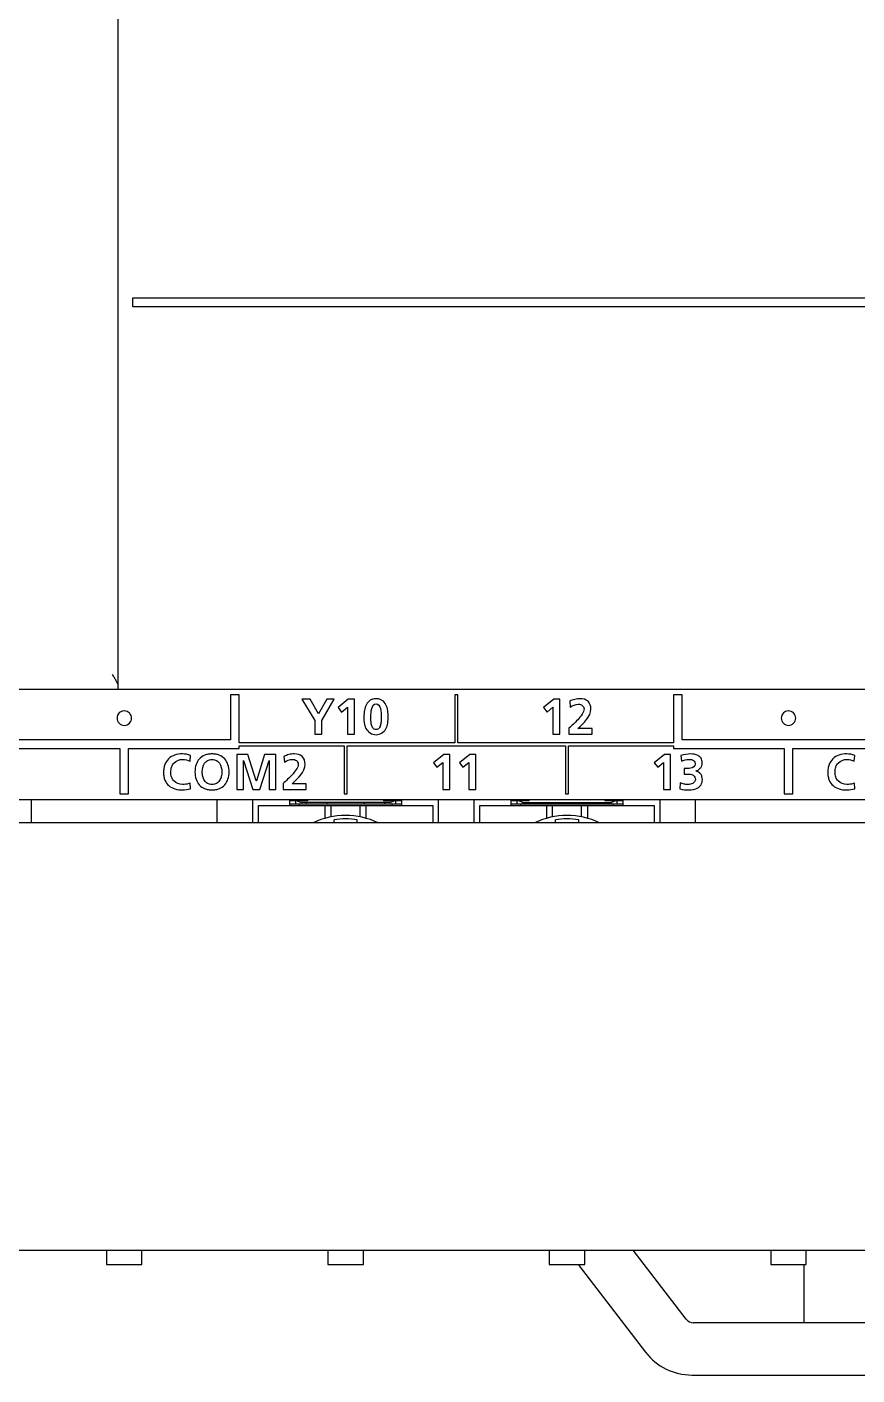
# Model space of a CAD drawing. Header units: millimetres. Extents: x 76 to 206, y 104 to 201.
# Drawn here: x 142.07 to 170.63, y 103.81 to 150.19 of the extents above; entities that cross this region are included whole.
import ezdxf

# ---------------------------------------------------------------- set-up
doc = ezdxf.new("R2010")
doc.units = ezdxf.units.MM
doc.header["$LTSCALE"] = 23.1
doc.layers.get('0').update_dxf_attribs({"linetype": 'CONTINUOUS'})

msp = doc.modelspace()

# ---------------------------------------------------------------- linework, layer by layer
at = {"color": 7, "linetype": 'Continuous'}
for p, q in [((145.209, 127.413), (145.209, 178.813)), ((145.709, 140.87), (200.526, 140.87)), ((145.709, 140.569), (145.709, 140.87)), ((200.526, 140.569), (145.709, 140.569)), ((103.909, 127.413), (205.809, 127.413)), ((149.374, 127.214), (149.074, 127.214)), ((149.074, 127.214), (149.074, 125.663)), ((149.374, 125.563), (149.374, 127.214)), ((156.894, 127.214), (156.794, 127.214)), ((156.794, 127.214), (156.794, 125.563)), ((156.894, 125.563), (156.894, 127.214)), ((164.614, 127.214), (164.314, 127.214)), ((164.314, 127.214), (164.314, 125.563)), ((164.614, 125.663), (164.614, 127.214)), ((151.813, 127.061), (151.532, 127.061)), ((151.532, 127.061), (151.97, 126.336)), ((152.097, 126.558), (151.813, 127.061)), ((152.385, 127.061), (152.097, 126.558)), ((152.21, 126.336), (152.639, 127.061)), ((152.639, 127.061), (152.385, 127.061)), ((153.126, 127.061), (152.775, 126.779)), ((152.775, 126.779), (152.895, 126.623)), ((152.895, 126.623), (153.098, 126.788)), ((153.098, 126.788), (153.098, 125.862)), ((153.338, 127.061), (153.126, 127.061)), ((153.338, 125.862), (153.338, 127.061)), ((160.194, 127.061), (159.844, 126.779)), ((159.844, 126.779), (159.964, 126.623)), ((159.964, 126.623), (160.167, 126.788)), ((160.167, 126.788), (160.167, 125.862)), ((160.407, 127.061), (160.194, 127.061)), ((160.407, 125.862), (160.407, 127.061)), ((160.746, 126.995), (160.765, 126.796)), ((151.97, 126.336), (151.97, 125.862)), ((152.21, 125.862), (152.21, 126.336)), ((151.97, 125.862), (152.21, 125.862)), ((153.098, 125.862), (153.338, 125.862)), ((160.167, 125.862), (160.407, 125.862)), ((160.719, 126.063), (160.719, 125.862)), ((160.719, 125.862), (161.516, 125.862)), ((161.516, 126.051), (161.026, 126.051)), ((161.516, 125.862), (161.516, 126.051)), ((141.454, 125.364), (145.264, 125.364)), ((149.074, 125.663), (141.754, 125.663)), ((145.264, 125.364), (145.264, 123.813)), ((145.564, 125.364), (149.374, 125.364)), ((145.564, 123.813), (145.564, 125.364)), ((156.794, 125.563), (149.374, 125.563)), ((149.374, 125.463), (152.984, 125.463)), ((149.374, 125.364), (149.374, 125.463)), ((152.984, 125.463), (152.984, 123.814)), ((153.084, 125.463), (160.604, 125.463)), ((153.084, 123.814), (153.084, 125.463)), ((164.314, 125.563), (156.894, 125.563)), ((160.604, 125.463), (160.604, 123.814)), ((160.704, 125.463), (164.314, 125.463)), ((160.704, 123.814), (160.704, 125.463)), ((164.314, 125.463), (164.314, 125.364)), ((164.314, 125.364), (168.124, 125.364)), ((171.934, 125.663), (164.614, 125.663)), ((168.124, 125.364), (168.124, 123.813)), ((168.424, 125.364), (172.234, 125.364)), ((168.424, 123.813), (168.424, 125.364)), ((147.679, 124.929), (147.696, 125.132)), ((149.674, 125.161), (149.29, 125.161)), ((149.29, 125.161), (149.29, 123.963)), ((149.52, 124.948), (149.523, 124.952)), ((149.52, 123.963), (149.52, 124.948)), ((149.523, 124.952), (149.846, 123.963)), ((149.959, 124.253), (149.674, 125.161)), ((150.248, 125.161), (149.963, 124.253)), ((150.076, 123.963), (150.399, 124.952)), ((150.633, 125.161), (150.248, 125.161)), ((150.399, 124.952), (150.402, 124.952)), ((150.402, 124.952), (150.402, 123.963)), ((150.633, 123.963), (150.633, 125.161)), ((150.911, 125.096), (150.93, 124.897)), ((156.408, 125.161), (156.057, 124.88)), ((156.057, 124.88), (156.178, 124.723)), ((156.178, 124.723), (156.38, 124.888)), ((156.38, 124.888), (156.38, 123.963)), ((156.62, 125.161), (156.408, 125.161)), ((156.62, 123.963), (156.62, 125.161)), ((157.303, 125.161), (156.953, 124.88)), ((156.953, 124.88), (157.073, 124.723)), ((157.073, 124.723), (157.276, 124.888)), ((157.276, 124.888), (157.276, 123.963)), ((157.516, 125.161), (157.303, 125.161)), ((157.516, 123.963), (157.516, 125.161)), ((164.005, 125.161), (163.655, 124.88)), ((163.655, 124.88), (163.775, 124.723)), ((163.775, 124.723), (163.978, 124.888)), ((163.978, 124.888), (163.978, 123.963)), ((164.218, 125.161), (164.005, 125.161)), ((164.218, 123.963), (164.218, 125.161)), ((164.575, 125.122), (164.588, 124.929)), ((170.538, 124.929), (170.556, 125.132)), ((164.798, 124.677), (164.688, 124.677)), ((164.688, 124.677), (164.688, 124.488)), ((164.688, 124.488), (164.805, 124.488)), ((147.698, 123.98), (147.688, 124.181)), ((149.29, 123.963), (149.52, 123.963)), ((149.846, 123.963), (150.076, 123.963)), ((149.963, 124.253), (149.959, 124.253)), ((150.402, 123.963), (150.633, 123.963)), ((150.883, 124.164), (150.883, 123.963)), ((150.883, 123.963), (151.68, 123.963)), ((151.68, 124.152), (151.191, 124.152)), ((151.68, 123.963), (151.68, 124.152)), ((156.38, 123.963), (156.62, 123.963)), ((157.276, 123.963), (157.516, 123.963)), ((163.978, 123.963), (164.218, 123.963)), ((164.551, 124.186), (164.537, 123.982)), ((170.557, 123.98), (170.547, 124.181)), ((78.309, 123.613), (204.309, 123.613)), ((142.214, 123.613), (142.214, 122.813)), ((145.264, 123.813), (145.564, 123.813)), ((148.614, 122.813), (148.614, 123.613)), ((149.834, 123.613), (149.834, 122.813)), ((150.034, 123.413), (156.034, 123.413)), ((150.034, 122.813), (150.034, 123.413)), ((151.114, 123.413), (151.114, 123.613)), ((151.734, 123.563), (151.114, 123.563)), ((151.114, 123.463), (154.954, 123.463)), ((151.309, 123.563), (151.309, 123.463)), ((151.369, 123.563), (151.504, 123.513)), ((151.434, 123.463), (151.434, 123.413)), ((154.564, 123.513), (151.504, 123.513)), ((151.684, 123.463), (151.684, 123.513)), ((151.734, 123.563), (151.734, 123.613)), ((152.334, 122.969), (152.334, 123.413)), ((152.534, 123.015), (152.534, 123.413)), ((152.984, 123.814), (153.084, 123.814)), ((153.534, 123.015), (153.534, 123.413)), ((153.734, 123.413), (153.734, 122.969)), ((154.334, 123.613), (154.334, 123.563)), ((154.954, 123.563), (154.334, 123.563)), ((154.384, 123.463), (154.384, 123.513)), ((154.564, 123.513), (154.699, 123.563)), ((154.634, 123.413), (154.634, 123.463)), ((154.759, 123.463), (154.759, 123.563)), ((154.954, 123.613), (154.954, 123.413)), ((156.034, 123.413), (156.034, 122.813)), ((156.234, 122.813), (156.234, 123.613)), ((157.454, 122.813), (157.454, 123.613)), ((157.654, 123.413), (163.654, 123.413)), ((157.654, 122.813), (157.654, 123.413)), ((158.734, 123.413), (158.734, 123.613)), ((159.354, 123.563), (158.734, 123.563)), ((158.734, 123.463), (162.574, 123.463)), ((158.929, 123.563), (158.929, 123.463)), ((159.124, 123.513), (158.989, 123.563)), ((159.054, 123.463), (159.054, 123.413)), ((159.124, 123.513), (162.184, 123.513)), ((159.304, 123.463), (159.304, 123.513)), ((159.354, 123.563), (159.354, 123.613)), ((159.954, 122.969), (159.954, 123.413)), ((160.154, 123.015), (160.154, 123.413)), ((160.409, 123.513), (160.409, 123.463)), ((160.604, 123.814), (160.704, 123.814)), ((161.154, 123.015), (161.154, 123.413)), ((161.354, 123.413), (161.354, 122.969)), ((161.409, 123.513), (161.409, 123.463)), ((161.954, 123.613), (161.954, 123.563)), ((162.574, 123.563), (161.954, 123.563)), ((162.004, 123.463), (162.004, 123.513)), ((162.319, 123.563), (162.184, 123.513)), ((162.254, 123.413), (162.254, 123.463)), ((162.379, 123.463), (162.379, 123.563)), ((162.574, 123.613), (162.574, 123.413)), ((163.654, 123.413), (163.654, 122.813)), ((163.854, 122.813), (163.854, 123.613)), ((165.074, 122.813), (165.074, 123.613)), ((168.124, 123.813), (168.424, 123.813)), ((152.634, 122.813), (152.634, 122.918)), ((153.434, 122.813), (153.434, 122.918)), ((160.254, 122.813), (160.254, 122.918)), ((161.054, 122.813), (161.054, 122.918)), ((202.159, 122.813), (80.459, 122.813)), ((76.809, 108.113), (205.809, 108.113)), ((144.804, 108.113), (144.804, 107.613)), ((146.024, 107.613), (146.024, 108.113)), ((152.424, 108.113), (152.424, 107.613)), ((153.644, 107.613), (153.644, 108.113)), ((160.044, 108.113), (160.044, 107.613)), ((161.264, 107.613), (161.264, 108.113)), ((164.757, 105.731), (162.928, 108.113)), ((167.664, 108.113), (167.664, 107.613)), ((168.884, 107.613), (168.884, 108.113)), ((144.804, 107.613), (146.024, 107.613)), ((152.424, 107.613), (153.644, 107.613)), ((160.044, 107.613), (161.264, 107.613)), ((167.664, 107.613), (168.884, 107.613)), ((168.809, 105.613), (168.809, 107.613)), ((161.073, 107.575), (163.359, 104.596)), ((177.624, 105.613), (164.995, 105.613)), ((164.945, 103.813), (177.673, 103.813))]:
    msp.add_line(p, q, dxfattribs=at)
at = {"color": 40, "linetype": 'Continuous'}
for centre, start, end in [((153.034, 123.113), 147.7612, 152.1755), ((153.034, 123.113), 27.8245, 32.2388), ((160.654, 123.113), 147.7612, 152.1755), ((160.654, 123.113), 27.8245, 32.2388)]:
    msp.add_arc(centre, 0.75, start, end, dxfattribs=at)
at = {"color": 7, "linetype": 'Continuous'}
for centre, radius, start, end in [((153.034, 120.413), 2.65, 64.9564, 115.0436), ((153.034, 120.413), 2.536, 80.9249, 99.0751), ((160.654, 120.413), 2.65, 64.9564, 115.0436), ((160.654, 120.413), 2.536, 80.9249, 99.0751), ((162.659, 108.792), 2, 216.1582, 217.5041), ((164.995, 105.913), 0.3, 217.5041, 270), ((164.945, 105.813), 2, 217.5041, 270)]:
    msp.add_arc(centre, radius, start, end, dxfattribs=at)
for points, knots in [([(145.209, 127.513), (145.209, 127.527), (145.204, 127.557), (145.188, 127.602), (145.166, 127.651), (145.129, 127.719), (145.076, 127.807), (145.032, 127.878), (145.009, 127.913)], [0, 0, 0, 0, 0.092492, 0.199763, 0.318817, 0.446485, 0.718043, 1, 1, 1, 1]), ([(154.061, 127.081), (154.03, 127.08), (153.966, 127.071), (153.846, 127.018), (153.735, 126.882), (153.675, 126.679), (153.664, 126.533), (153.664, 126.458)], [0, 0, 0, 0, 0.113646, 0.234834, 0.469026, 0.726016, 1, 1, 1, 1]), ([(154.08, 125.841), (154.212, 125.841), (154.425, 125.976), (154.488, 126.246), (154.504, 126.458), (154.49, 126.672), (154.436, 126.875), (154.325, 127.015), (154.195, 127.073), (154.114, 127.082), (154.067, 127.081), (154.061, 127.081)], [0, 0, 0, 0, 0.235331, 0.359239, 0.486619, 0.614497, 0.739547, 0.856122, 0.917875, 0.988915, 1, 1, 1, 1]), ([(161.478, 126.731), (161.478, 126.825), (161.41, 127.038), (161.132, 127.094), (160.918, 127.065), (160.801, 127.023), (160.746, 126.995)], [0, 0, 0, 0, 0.301361, 0.607615, 0.803956, 1, 1, 1, 1]), ([(145.406, 126.663), (145.344, 126.66), (145.22, 126.606), (145.14, 126.414), (145.221, 126.217), (145.352, 126.163), (145.417, 126.163)], [0, 0, 0, 0, 0.238823, 0.492378, 0.746308, 1, 1, 1, 1]), ([(145.417, 126.163), (145.483, 126.163), (145.613, 126.218), (145.695, 126.414), (145.613, 126.609), (145.479, 126.665), (145.41, 126.663), (145.406, 126.663)], [0, 0, 0, 0, 0.246218, 0.492906, 0.739229, 0.985503, 1, 1, 1, 1]), ([(160.765, 126.796), (160.847, 126.849), (160.986, 126.913), (161.188, 126.873), (161.266, 126.709), (161.165, 126.527), (160.989, 126.308), (160.819, 126.16), (160.719, 126.063)], [0, 0, 0, 0, 0.204902, 0.303132, 0.398634, 0.53388, 0.706379, 1, 1, 1, 1]), ([(168.262, 126.663), (168.201, 126.66), (168.076, 126.606), (167.997, 126.414), (168.078, 126.217), (168.209, 126.163), (168.274, 126.163)], [0, 0, 0, 0, 0.23882, 0.492378, 0.746312, 1, 1, 1, 1]), ([(168.274, 126.163), (168.339, 126.163), (168.47, 126.218), (168.551, 126.414), (168.47, 126.609), (168.335, 126.665), (168.266, 126.663), (168.262, 126.663)], [0, 0, 0, 0, 0.246225, 0.492907, 0.739223, 0.985504, 1, 1, 1, 1]), ([(153.664, 126.458), (153.664, 126.322), (153.663, 126.03), (153.944, 125.841), (154.08, 125.841)], [0, 0, 0, 0, 0.500729, 1, 1, 1, 1]), ([(154.259, 126.458), (154.259, 126.414), (154.258, 126.321), (154.244, 126.188), (154.205, 126.081), (154.14, 126.028), (154.08, 126.016), (154.021, 126.028), (153.957, 126.081), (153.919, 126.188), (153.905, 126.321), (153.905, 126.414), (153.905, 126.458)], [0, 0, 0, 0, 0.127251, 0.266486, 0.388371, 0.442604, 0.501087, 0.5585, 0.612086, 0.733563, 0.87275, 1, 1, 1, 1]), ([(147.425, 125.182), (147.332, 125.182), (147.157, 125.16), (146.93, 125.031), (146.817, 124.851), (146.774, 124.683), (146.764, 124.543), (146.774, 124.404), (146.82, 124.242), (146.94, 124.074), (147.166, 123.961), (147.335, 123.942), (147.425, 123.942)], [0, 0, 0, 0, 0.135972, 0.254101, 0.371441, 0.436202, 0.507574, 0.577443, 0.639956, 0.752926, 0.868306, 1, 1, 1, 1]), ([(147.425, 124.131), (147.317, 124.131), (147.143, 124.195), (147.034, 124.391), (147.009, 124.559), (147.035, 124.729), (147.142, 124.924), (147.313, 124.993), (147.42, 124.993)], [0, 0, 0, 0, 0.247882, 0.368495, 0.500247, 0.633262, 0.755414, 1, 1, 1, 1]), ([(148.437, 125.182), (148.392, 125.182), (148.306, 125.175), (148.151, 125.133), (147.987, 125.023), (147.87, 124.811), (147.839, 124.565), (147.87, 124.318), (147.985, 124.105), (148.149, 123.992), (148.305, 123.949), (148.392, 123.942), (148.437, 123.942)], [0, 0, 0, 0, 0.07023, 0.133896, 0.249626, 0.366485, 0.498616, 0.631162, 0.748834, 0.865264, 0.929249, 1, 1, 1, 1]), ([(148.437, 124.131), (148.409, 124.131), (148.355, 124.137), (148.258, 124.173), (148.166, 124.264), (148.111, 124.408), (148.09, 124.612), (148.131, 124.825), (148.261, 124.951), (148.356, 124.987), (148.409, 124.993), (148.437, 124.993)], [0, 0, 0, 0, 0.069945, 0.132432, 0.249851, 0.373243, 0.504462, 0.752957, 0.869925, 0.931651, 1, 1, 1, 1]), ([(148.437, 123.942), (148.482, 123.942), (148.568, 123.949), (148.724, 123.993), (148.887, 124.107), (149.003, 124.319), (149.036, 124.565), (149.003, 124.81), (148.886, 125.021), (148.722, 125.132), (148.567, 125.175), (148.482, 125.182), (148.437, 125.182)], [0, 0, 0, 0, 0.070162, 0.134028, 0.251205, 0.369585, 0.501385, 0.632772, 0.75034, 0.866818, 0.930361, 1, 1, 1, 1]), ([(148.437, 124.993), (148.465, 124.993), (148.518, 124.987), (148.614, 124.951), (148.743, 124.825), (148.784, 124.612), (148.764, 124.408), (148.708, 124.264), (148.616, 124.173), (148.52, 124.137), (148.466, 124.131), (148.437, 124.131)], [0, 0, 0, 0, 0.068384, 0.130123, 0.247077, 0.495539, 0.626745, 0.750115, 0.86752, 0.93002, 1, 1, 1, 1]), ([(150.93, 124.897), (151.011, 124.95), (151.15, 125.014), (151.353, 124.974), (151.43, 124.81), (151.33, 124.628), (151.153, 124.409), (150.984, 124.261), (150.883, 124.164)], [0, 0, 0, 0, 0.204924, 0.303064, 0.398569, 0.533829, 0.706347, 1, 1, 1, 1]), ([(151.642, 124.832), (151.642, 124.926), (151.574, 125.139), (151.297, 125.195), (151.083, 125.166), (150.965, 125.124), (150.911, 125.096)], [0, 0, 0, 0, 0.301361, 0.607615, 0.803956, 1, 1, 1, 1]), ([(164.588, 124.929), (164.671, 124.97), (164.81, 125.004), (165.01, 124.982), (165.064, 124.881), (165.064, 124.835)], [0, 0, 0, 0, 0.49247, 0.753005, 1, 1, 1, 1]), ([(165.064, 124.835), (165.064, 124.763), (164.939, 124.677), (164.834, 124.677), (164.798, 124.677)], [0, 0, 0, 0, 0.66162, 1, 1, 1, 1]), ([(165.081, 124.588), (165.139, 124.61), (165.226, 124.656), (165.295, 124.77), (165.308, 124.868), (165.298, 124.958), (165.259, 125.052), (165.134, 125.16), (164.996, 125.182), (164.909, 125.182)], [0, 0, 0, 0, 0.196408, 0.294946, 0.409503, 0.501531, 0.581125, 0.726459, 1, 1, 1, 1]), ([(170.284, 125.182), (170.192, 125.182), (170.016, 125.16), (169.789, 125.031), (169.676, 124.851), (169.633, 124.683), (169.623, 124.543), (169.634, 124.404), (169.679, 124.242), (169.799, 124.074), (170.025, 123.961), (170.195, 123.942), (170.284, 123.942)], [0, 0, 0, 0, 0.135969, 0.254109, 0.371452, 0.436208, 0.507572, 0.577433, 0.639942, 0.752915, 0.868308, 1, 1, 1, 1]), ([(170.284, 124.131), (170.177, 124.131), (170.002, 124.195), (169.894, 124.391), (169.869, 124.559), (169.894, 124.729), (170.001, 124.924), (170.173, 124.993), (170.279, 124.993)], [0, 0, 0, 0, 0.247882, 0.368495, 0.500247, 0.633262, 0.755414, 1, 1, 1, 1]), ([(165.069, 124.301), (165.069, 124.248), (164.983, 124.147), (164.826, 124.124), (164.679, 124.142), (164.592, 124.169), (164.551, 124.186)], [0, 0, 0, 0, 0.263883, 0.544577, 0.775508, 1, 1, 1, 1]), ([(164.805, 124.488), (164.869, 124.488), (165.003, 124.484), (165.069, 124.356), (165.069, 124.301)], [0, 0, 0, 0, 0.541198, 1, 1, 1, 1]), ([(164.851, 123.942), (164.955, 123.942), (165.12, 123.967), (165.286, 124.122), (165.317, 124.274), (165.301, 124.401), (165.245, 124.524), (165.146, 124.576), (165.081, 124.584)], [0, 0, 0, 0, 0.298535, 0.447459, 0.62077, 0.720405, 0.812434, 1, 1, 1, 1]), ([(147.688, 124.181), (147.671, 124.172), (147.587, 124.142), (147.496, 124.131), (147.425, 124.131)], [0, 0, 0, 0, 0.206542, 1, 1, 1, 1]), ([(170.547, 124.181), (170.531, 124.172), (170.446, 124.142), (170.355, 124.131), (170.284, 124.131)], [0, 0, 0, 0, 0.206542, 1, 1, 1, 1])]:
    msp.add_open_spline(points, degree=3, knots=knots, dxfattribs=at)
for points in [[(153.905, 126.458), (153.905, 126.617), (153.921, 126.903), (154.08, 126.903)], [(154.08, 126.903), (154.24, 126.903), (154.259, 126.618), (154.259, 126.458)], [(161.026, 126.051), (161.22, 126.242), (161.478, 126.459), (161.478, 126.731)], [(147.42, 124.993), (147.509, 124.993), (147.602, 124.973), (147.679, 124.929)], [(147.696, 125.132), (147.611, 125.166), (147.517, 125.182), (147.425, 125.182)], [(151.191, 124.152), (151.385, 124.342), (151.642, 124.559), (151.642, 124.832)], [(164.909, 125.182), (164.796, 125.182), (164.68, 125.163), (164.575, 125.122)], [(170.279, 124.993), (170.368, 124.993), (170.461, 124.973), (170.538, 124.929)], [(170.556, 125.132), (170.47, 125.166), (170.376, 125.182), (170.284, 125.182)], [(147.425, 123.942), (147.517, 123.942), (147.609, 123.959), (147.698, 123.98)], [(164.537, 123.982), (164.638, 123.952), (164.745, 123.942), (164.851, 123.942)], [(170.284, 123.942), (170.376, 123.942), (170.468, 123.959), (170.557, 123.98)]]:
    msp.add_open_spline(points, degree=3, dxfattribs=at)

doc.saveas('drawing.dxf')
